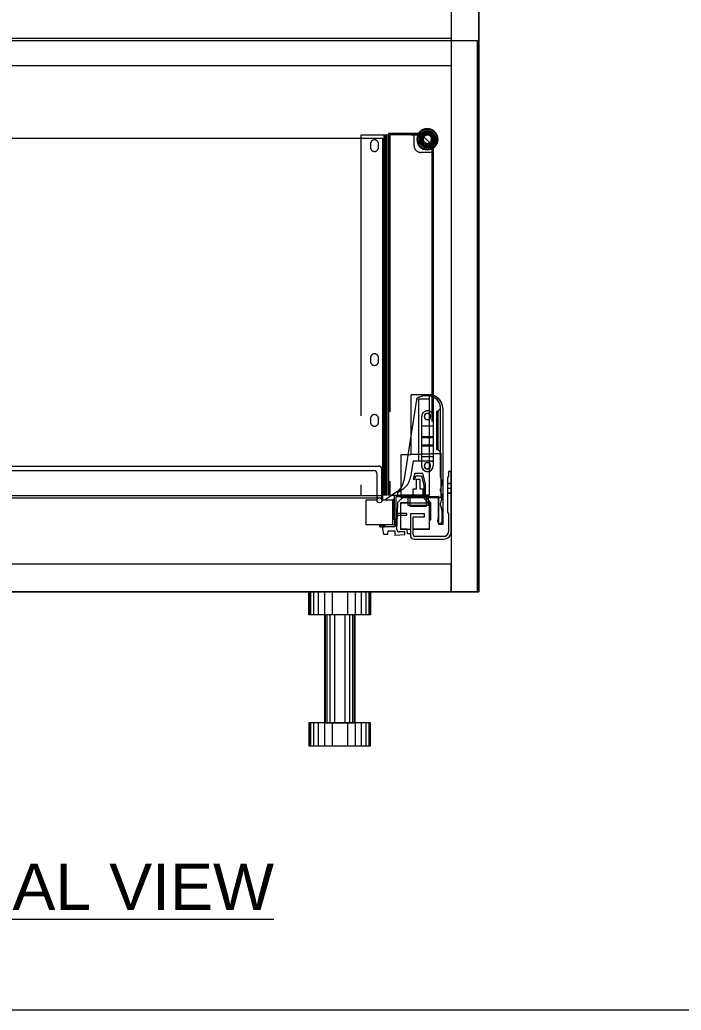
# Model space of a CAD drawing. Header units: millimetres. Extents: x 4065046 to 4134868, y -1476535 to -1460275.
# Drawn here: x 4076193 to 4076623, y -1463228 to -1462585 of the extents above; entities that cross this region are included whole.
import ezdxf

# ---------------------------------------------------------------- set-up
doc = ezdxf.new("R2010")
doc.units = ezdxf.units.MM
doc.header["$LTSCALE"] = 15
doc.linetypes.add('ACAD_ISO02W100', pattern=[15, 12, -3])
doc.linetypes.add('HIDDEN', pattern=[9.525, 6.35, -3.175])
for name, color, linetype in [('02___PRT_ALL_AXES', 7, 'Continuous'), ('BACK', 251, 'Continuous'), ('DEFAULT_2', 8, 'HIDDEN')]:
    doc.layers.add(name, color=color, linetype=linetype)
doc.styles.get("Standard").update_dxf_attribs({"font": 'arial.ttf'})

msp = doc.modelspace()

# ---------------------------------------------------------------- linework, layer by layer
at = {"linetype": 'Continuous', "lineweight": 20, "extrusion": (0, 1, 0)}
for p, q in [((4076429.71, -1462659.65), (4076414.71, -1462659.65)), ((4076414.71, -1462659.65), (4076414.71, -1462661.85)), ((4076429.71, -1462659.65), (4076429.71, -1462893.63)), ((4076430.31, -1462659.65), (4076429.71, -1462659.65)), ((4076430.31, -1462659.65), (4076430.31, -1462893.63)), ((4076431.11, -1462659.65), (4076430.31, -1462659.65)), ((4076431.71, -1462659.65), (4076431.11, -1462659.65)), ((4076431.11, -1462659.65), (4076431.11, -1462893.63)), ((4076431.71, -1462659.65), (4076431.71, -1462893.63)), ((4076432.71, -1462659.65), (4076431.71, -1462659.65)), ((4076432.71, -1462658.45), (4076432.71, -1462893.63)), ((4076452.34, -1462658.45), (4076432.71, -1462658.45)), ((4076429.07, -1462661.85), (4075953.16, -1462661.85)), ((4076429.07, -1462896.85), (4076429.07, -1462661.85)), ((4076453.11, -1462662.25), (4076453.11, -1462662.25)), ((4076454.11, -1462662.25), (4076453.11, -1462662.25)), ((4076462.11, -1462662.25), (4076463.11, -1462662.25)), ((4076463.11, -1462662.25), (4076463.11, -1462662.25)), ((4076461.91, -1462668.02), (4076461.91, -1462829.74)), ((4076450.9, -1462831.5), (4076442.74, -1462884.27)), ((4076465.11, -1462863.86), (4076465.11, -1462838.86)), ((4076465.26, -1462838.51), (4076466.32, -1462837.45)), ((4076466.31, -1462837.46), (4076466.32, -1462837.45)), ((4076466.31, -1462837.46), (4076466.31, -1462865.27)), ((4076466.32, -1462837.45), (4076466.32, -1462837.45)), ((4076466.61, -1462836.74), (4076466.61, -1462836.74)), ((4076468.11, -1462837.27), (4076468.11, -1462912.47)), ((4076454.36, -1462842.43), (4076454.36, -1462874.43)), ((4076461.86, -1462842.43), (4076461.86, -1462874.43)), ((4076466.32, -1462865.28), (4076465.26, -1462864.22)), ((4076466.61, -1462881.53), (4076466.61, -1462865.99)), ((4076471.81, -1462878.17), (4076471.81, -1462881.14)), ((4076473.61, -1462878.17), (4076471.81, -1462878.17)), ((4076473.61, -1462917.07), (4076473.61, -1462878.17)), ((4076467.61, -1462885.66), (4076467.61, -1462885.66)), ((4076471.81, -1462881.14), (4076471.11, -1462882.14)), ((4076471.11, -1462882.14), (4076471.11, -1462904.6)), ((4076438.26, -1462891.34), (4076431.24, -1462896.12)), ((4076466.61, -1462890.73), (4076466.61, -1462889.8)), ((4076466.64, -1462889.68), (4076466.64, -1462889.68)), ((4076431.11, -1462896.36), (4076431.11, -1462896.36)), ((4076431.44, -1462896.66), (4076435.57, -1462896.28)), ((4076431.44, -1462896.66), (4076435.57, -1462896.28)), ((4076431.44, -1462896.66), (4076431.44, -1462896.66)), ((4076435.57, -1462896.28), (4076435.57, -1462896.28)), ((4076435.57, -1462913.03), (4076435.57, -1462897.03)), ((4076436.11, -1462896.78), (4076436.11, -1462909.18)), ((4076437.81, -1462912.23), (4076437.81, -1462894.43)), ((4076437.81, -1462894.43), (4076465.01, -1462894.43)), ((4076442.72, -1462894.43), (4076437.81, -1462894.43)), ((4076438.66, -1462905.43), (4076438.92, -1462898.05)), ((4076438.92, -1462898.05), (4076442.72, -1462894.43)), ((4076438.92, -1462898.05), (4076442.72, -1462894.43)), ((4076440.71, -1462898.42), (4076440.71, -1462915.52)), ((4076445.43, -1462898.42), (4076440.71, -1462898.42)), ((4076446.1, -1462894.97), (4076442.15, -1462894.97)), ((4076442.15, -1462894.97), (4076446.1, -1462894.97)), ((4076442.72, -1462894.43), (4076446.61, -1462894.43)), ((4076442.72, -1462894.43), (4076442.72, -1462894.43)), ((4076446.61, -1462894.81), (4076445.43, -1462895.18)), ((4076445.43, -1462895.18), (4076445.43, -1462899.92)), ((4076446.61, -1462894.43), (4076446.61, -1462900.72)), ((4076457.61, -1462894.43), (4076446.61, -1462894.43)), ((4076457.61, -1462900.72), (4076457.61, -1462894.43)), ((4076457.61, -1462894.43), (4076465.01, -1462894.43)), ((4076458.73, -1462895.18), (4076457.61, -1462894.83)), ((4076465.01, -1462894.97), (4076458.07, -1462894.97)), ((4076458.07, -1462894.97), (4076465.01, -1462894.97)), ((4076458.73, -1462899.92), (4076458.73, -1462895.18)), ((4076460.26, -1462898.37), (4076458.73, -1462896.66)), ((4076459.41, -1462898.42), (4076458.73, -1462898.42)), ((4076459.41, -1462915.52), (4076459.41, -1462898.42)), ((4076460.26, -1462909.42), (4076460.26, -1462898.37)), ((4076465.01, -1462894.43), (4076465.01, -1462907.57)), ((4076466.64, -1462898.88), (4076466.64, -1462898.88)), ((4076467.61, -1462894.86), (4076467.61, -1462894.86)), ((4076445.43, -1462899.92), (4076446.61, -1462899.92)), ((4076446.61, -1462900.72), (4076457.61, -1462900.72)), ((4076446.61, -1462900.72), (4076457.61, -1462900.72)), ((4076457.61, -1462899.92), (4076458.73, -1462899.92)), ((4076466.61, -1462899.93), (4076466.61, -1462899)), ((4076467.61, -1462910.41), (4076467.61, -1462904.06)), ((4076471.11, -1462904.6), (4076471.81, -1462905.6)), ((4076471.11, -1462904.6), (4076471.11, -1462904.6)), ((4076471.11, -1462904.6), (4076471.81, -1462905.6)), ((4076436.11, -1462909.18), (4076436.11, -1462909.18)), ((4076436.11, -1462909.18), (4076436.81, -1462909.18)), ((4076436.11, -1462909.18), (4076436.81, -1462909.18)), ((4076436.81, -1462909.18), (4076436.81, -1462912.23)), ((4076440.71, -1462905.43), (4076437.81, -1462905.43)), ((4076437.81, -1462906.43), (4076440.71, -1462906.43)), ((4076437.81, -1462906.43), (4076440.71, -1462906.43)), ((4076438.3, -1462915.78), (4076438.63, -1462906.43)), ((4076447.01, -1462905.67), (4076447.01, -1462919.57)), ((4076456.11, -1462905.67), (4076447.01, -1462905.67)), ((4076448.81, -1462907.47), (4076456.11, -1462907.47)), ((4076448.81, -1462919.07), (4076448.81, -1462907.47)), ((4076448.81, -1462907.47), (4076456.11, -1462907.47)), ((4076456.11, -1462907.47), (4076456.11, -1462905.67)), ((4076456.11, -1462907.47), (4076456.11, -1462907.47)), ((4076459.41, -1462909.42), (4076460.26, -1462909.42)), ((4076459.41, -1462909.42), (4076460.26, -1462909.42)), ((4076460.26, -1462909.42), (4076460.26, -1462909.42)), ((4076464.71, -1462910.41), (4076464.71, -1462910.41)), ((4076465.01, -1462907.57), (4076464.72, -1462910.26)), ((4076465.51, -1462912.47), (4076465.51, -1462911.71)), ((4076467.61, -1462910.41), (4076467.61, -1462910.41)), ((4076471.81, -1462905.6), (4076471.81, -1462917.27)), ((4076427.11, -1462914.03), (4076428.63, -1462914.03)), ((4076427.11, -1462914.03), (4076428.63, -1462914.03)), ((4076427.11, -1462914.03), (4076430.11, -1462914.03)), ((4076427.11, -1462914.03), (4076430.11, -1462914.03)), ((4076428.63, -1462914.03), (4076429.65, -1462918.73)), ((4076428.63, -1462914.03), (4076429.65, -1462918.73)), ((4076428.63, -1462914.03), (4076428.63, -1462914.03)), ((4076436.01, -1462914.03), (4076428.63, -1462914.03)), ((4076432.38, -1462918.73), (4076432.61, -1462916.73)), ((4076432.61, -1462916.73), (4076436.91, -1462916.73)), ((4076432.61, -1462916.73), (4076436.91, -1462916.73)), ((4076436.01, -1462914.03), (4076436.01, -1462914.03)), ((4076436.91, -1462916.73), (4076436.91, -1462919.53)), ((4076437.81, -1462912.23), (4076437.81, -1462912.23)), ((4076443.51, -1462917.33), (4076439.8, -1462917.33)), ((4076440.71, -1462915.52), (4076440.71, -1462915.52)), ((4076445.01, -1462915.52), (4076440.71, -1462915.52)), ((4076440.71, -1462915.52), (4076447.01, -1462915.52)), ((4076443.51, -1462919.07), (4076443.51, -1462917.33)), ((4076445.18, -1462918.67), (4076445.01, -1462915.52)), ((4076445.01, -1462915.52), (4076447.01, -1462915.52)), ((4076445.01, -1462915.52), (4076445.01, -1462915.52)), ((4076445.18, -1462918.67), (4076445.01, -1462915.52)), ((4076459.41, -1462915.52), (4076448.81, -1462915.52)), ((4076448.81, -1462915.52), (4076459.41, -1462915.52)), ((4076459.41, -1462915.52), (4076459.41, -1462915.52)), ((4076468.11, -1462912.47), (4076465.51, -1462912.47)), ((4076468.11, -1462912.47), (4076465.51, -1462912.47)), ((4076465.51, -1462912.47), (4076465.51, -1462912.47)), ((4076468.11, -1462912.47), (4076468.11, -1462912.47)), ((4076473.61, -1462917.07), (4076473.61, -1462917.07)), ((4076429.65, -1462918.73), (4076432.38, -1462918.73)), ((4076429.65, -1462918.73), (4076429.65, -1462918.73)), ((4076429.65, -1462918.73), (4076432.38, -1462918.73)), ((4076432.38, -1462918.73), (4076432.38, -1462918.73)), ((4076436.91, -1462919.53), (4076443.51, -1462919.07)), ((4076436.91, -1462919.53), (4076443.51, -1462919.07)), ((4076436.91, -1462919.53), (4076436.91, -1462919.53)), ((4076443.51, -1462919.07), (4076443.51, -1462919.07)), ((4076447.01, -1462918.67), (4076445.18, -1462918.67)), ((4076445.18, -1462918.67), (4076445.18, -1462918.67)), ((4076447.01, -1462918.67), (4076445.18, -1462918.67)), ((4076447.01, -1462919.57), (4076447.01, -1462919.57)), ((4076449.51, -1462922.07), (4076468.61, -1462922.07)), ((4076449.51, -1462922.07), (4076449.51, -1462922.07)), ((4076449.51, -1462922.07), (4076468.61, -1462922.07)), ((4076468.95, -1462920.27), (4076450.01, -1462920.27)), ((4076468.61, -1462922.07), (4076468.61, -1462922.07))]:
    msp.add_line(p, q, dxfattribs=at)
at = {"color": 251, "linetype": 'ACAD_ISO02W100', "lineweight": 20, "extrusion": (0, 1, 0)}
for p, q in [((4076429.71, -1462659.65), (4076429.71, -1462893.63)), ((4076430.51, -1462659.65), (4076430.51, -1462893.63)), ((4076447.32, -1462658.45), (4076432.71, -1462658.45)), ((4076433.71, -1462659.65), (4076432.71, -1462659.65)), ((4076447.32, -1462659.45), (4076433.71, -1462659.45)), ((4076454.69, -1462659.45), (4076433.71, -1462659.45)), ((4076433.71, -1462659.45), (4076433.71, -1462893.63)), ((4076447.32, -1462659.45), (4076447.32, -1462658.45)), ((4076447.32, -1462658.45), (4076452.31, -1462658.45)), ((4076447.32, -1462659.45), (4076452.31, -1462659.45)), ((4076449.51, -1462666.6), (4076449.51, -1462659.45)), ((4076449.51, -1462659.45), (4076453.38, -1462659.45)), ((4076452.31, -1462659.45), (4076452.31, -1462658.45)), ((4076452.31, -1462658.45), (4076453.69, -1462658.45)), ((4076452.31, -1462659.45), (4076454.69, -1462659.45)), ((4076453.69, -1462658.45), (4076452.34, -1462658.45)), ((4076453.38, -1462659.45), (4076453.38, -1462659.45)), ((4076453.69, -1462658.45), (4076453.69, -1462658.45)), ((4076454.69, -1462659.45), (4076453.69, -1462658.45)), ((4076453.69, -1462658.45), (4076461.91, -1462666.67)), ((4076454.69, -1462659.45), (4076454.69, -1462659.45)), ((4076414.71, -1462661.85), (4076414.71, -1462893.63)), ((4076421.06, -1462665.35), (4076421.06, -1462667.55)), ((4076426.36, -1462667.55), (4076426.36, -1462665.35)), ((4076433.71, -1462662.35), (4076432.71, -1462662.35)), ((4076433.71, -1462664.35), (4076432.71, -1462664.35)), ((4076433.71, -1462664.35), (4076432.71, -1462664.35)), ((4076433.71, -1462666.35), (4076432.71, -1462666.35)), ((4076449.51, -1462666.6), (4076449.51, -1462666.6)), ((4076451.73, -1462662.25), (4076451.2, -1462662.25)), ((4076452.61, -1462662.25), (4076452.61, -1462662.25)), ((4076453.61, -1462662.25), (4076453.61, -1462662.25)), ((4076453.61, -1462662.25), (4076453.61, -1462662.25)), ((4076454.41, -1462662.25), (4076454.41, -1462662.25)), ((4076454.61, -1462662.25), (4076454.61, -1462662.25)), ((4076455.41, -1462662.25), (4076455.41, -1462662.25)), ((4076460.81, -1462662.25), (4076460.81, -1462662.25)), ((4076461.91, -1462663.53), (4076460.91, -1462663.53)), ((4076461.91, -1462663.53), (4076460.91, -1462663.53)), ((4076461.91, -1462666.67), (4076460.91, -1462665.67)), ((4076460.91, -1462665.67), (4076460.91, -1462871.43)), ((4076461.61, -1462662.25), (4076461.61, -1462662.25)), ((4076461.81, -1462662.25), (4076461.81, -1462662.25)), ((4076461.91, -1462666.67), (4076461.91, -1462668.02)), ((4076462.61, -1462662.25), (4076462.61, -1462662.25)), ((4076462.61, -1462662.25), (4076462.61, -1462662.25)), ((4076463.61, -1462662.25), (4076463.61, -1462662.25)), ((4076463.61, -1462662.25), (4076463.61, -1462662.25)), ((4076464.49, -1462662.25), (4076465.02, -1462662.25)), ((4076453.76, -1462670.85), (4076453.76, -1462670.85)), ((4076460.91, -1462670.85), (4076453.76, -1462670.85)), ((4076460.91, -1462670.85), (4076453.76, -1462670.85)), ((4076461.91, -1462673.73), (4076460.91, -1462673.73)), ((4076461.91, -1462673.73), (4076460.91, -1462673.73)), ((4076421.06, -1462804.35), (4076421.06, -1462806.55)), ((4076426.36, -1462806.55), (4076426.36, -1462804.35)), ((4076450.9, -1462831.5), (4076442.74, -1462884.27)), ((4076459.09, -1462828.25), (4076447.51, -1462828.25)), ((4076447.51, -1462867.07), (4076447.51, -1462828.25)), ((4076450.9, -1462831.5), (4076450.9, -1462831.5)), ((4076451.64, -1462830.43), (4076451.64, -1462830.43)), ((4076452.51, -1462830.86), (4076459.51, -1462830.86)), ((4076452.51, -1462871.15), (4076452.51, -1462830.86)), ((4076452.51, -1462830.86), (4076459.51, -1462830.86)), ((4076459.51, -1462828.26), (4076459.51, -1462829.03)), ((4076459.51, -1462893.43), (4076459.51, -1462829.03)), ((4076460.94, -1462829.37), (4076460.94, -1462829.37)), ((4076461.91, -1462829.74), (4076461.91, -1462871.43)), ((4076464.11, -1462838.86), (4076465.11, -1462838.86)), ((4076464.11, -1462838.86), (4076465.11, -1462838.86)), ((4076464.11, -1462838.86), (4076464.11, -1462844.36)), ((4076466.31, -1462837.46), (4076465.26, -1462838.51)), ((4076465.26, -1462838.51), (4076466.31, -1462837.46)), ((4076465.26, -1462838.51), (4076465.26, -1462838.51)), ((4076466.61, -1462836.7), (4076466.61, -1462836.7)), ((4076421.06, -1462843.81), (4076421.06, -1462846.01)), ((4076426.36, -1462846.01), (4076426.36, -1462843.81)), ((4076456.11, -1462842.43), (4076456.01, -1462842.43)), ((4076456.11, -1462842.43), (4076456.11, -1462842.43)), ((4076460.11, -1462842.43), (4076460.11, -1462842.43)), ((4076460.11, -1462842.43), (4076460.21, -1462842.43)), ((4076464.11, -1462843.36), (4076465.11, -1462843.36)), ((4076464.11, -1462843.36), (4076465.11, -1462843.36)), ((4076464.11, -1462844.36), (4076465.11, -1462844.36)), ((4076464.11, -1462844.36), (4076464.11, -1462849.36)), ((4076464.11, -1462844.36), (4076465.11, -1462844.36)), ((4076465.11, -1462844.36), (4076464.11, -1462844.36)), ((4076454.36, -1462848.53), (4076461.86, -1462848.53)), ((4076454.36, -1462848.53), (4076461.86, -1462848.53)), ((4076464.11, -1462849.36), (4076464.11, -1462859.03)), ((4076464.11, -1462849.36), (4076465.11, -1462849.36)), ((4076464.11, -1462850.86), (4076465.11, -1462850.86)), ((4076464.11, -1462850.86), (4076465.11, -1462850.86)), ((4076464.11, -1462850.86), (4076465.11, -1462850.86)), ((4076464.11, -1462850.86), (4076465.11, -1462850.86)), ((4076454.36, -1462855.49), (4076461.86, -1462855.49)), ((4076454.36, -1462856), (4076461.86, -1462856)), ((4076464.11, -1462857.88), (4076465.11, -1462857.88)), ((4076464.11, -1462859.03), (4076465.11, -1462859.03)), ((4076464.11, -1462859.03), (4076464.11, -1462860.86)), ((4076440.81, -1462867.3), (4076467.11, -1462866.38)), ((4076467.11, -1462866.38), (4076447.51, -1462867.07)), ((4076454.36, -1462860.87), (4076461.86, -1462860.87)), ((4076454.36, -1462861.38), (4076461.86, -1462861.38)), ((4076464.11, -1462860.86), (4076465.11, -1462860.86)), ((4076464.11, -1462860.86), (4076465.11, -1462860.86)), ((4076464.11, -1462860.86), (4076464.11, -1462863.86)), ((4076464.11, -1462863.86), (4076465.11, -1462863.86)), ((4076464.11, -1462863.86), (4076465.11, -1462863.86)), ((4076464.11, -1462863.86), (4076464.11, -1462863.86)), ((4076465.11, -1462863.86), (4076465.11, -1462863.86)), ((4076466.32, -1462865.28), (4076465.26, -1462864.22)), ((4076465.26, -1462864.22), (4076465.26, -1462864.22)), ((4076465.26, -1462864.22), (4076466.31, -1462865.27)), ((4076466.31, -1462865.27), (4076466.31, -1462865.27)), ((4076466.32, -1462865.28), (4076466.32, -1462865.28)), ((4076467.11, -1462894.97), (4076467.11, -1462866.38)), ((4076447.51, -1462867.07), (4076440.81, -1462867.3)), ((4076440.81, -1462867.3), (4076440.81, -1462893.43)), ((4076448.74, -1462871.43), (4076447.16, -1462881.61)), ((4076461.91, -1462871.43), (4076448.74, -1462871.43)), ((4076452.51, -1462871.15), (4076452.51, -1462871.15)), ((4076452.51, -1462871.15), (4076459.51, -1462871.15)), ((4076452.51, -1462871.15), (4076459.51, -1462871.15)), ((4076454.36, -1462868.33), (4076461.86, -1462868.33)), ((4076454.36, -1462868.33), (4076461.86, -1462868.33)), ((4076460.91, -1462871.43), (4076460.91, -1462871.43)), ((4076460.91, -1462871.43), (4076461.91, -1462871.43)), ((4076461.91, -1462871.43), (4076461.91, -1462871.43)), ((4076449.88, -1462879.42), (4076448.89, -1462883.12)), ((4076449.88, -1462879.42), (4076448.89, -1462883.12)), ((4076449.88, -1462879.42), (4076449.88, -1462879.42)), ((4076455.04, -1462879.42), (4076449.88, -1462879.42)), ((4076455.04, -1462879.42), (4076449.88, -1462879.42)), ((4076454.36, -1462874.43), (4076454.36, -1462874.43)), ((4076455.04, -1462879.42), (4076455.04, -1462879.42)), ((4076456.86, -1462886.21), (4076455.04, -1462879.42)), ((4076456.86, -1462886.21), (4076455.04, -1462879.42)), ((4076456.11, -1462874.43), (4076456.01, -1462874.43)), ((4076456.11, -1462874.43), (4076456.11, -1462874.43)), ((4076460.11, -1462874.43), (4076460.11, -1462874.43)), ((4076460.11, -1462874.43), (4076460.21, -1462874.43)), ((4076461.86, -1462874.43), (4076461.86, -1462874.43)), ((4076473.61, -1462878.17), (4076471.81, -1462878.17)), ((4076442.74, -1462884.27), (4076442.74, -1462884.27)), ((4076448.89, -1462883.12), (4076448.89, -1462883.12)), ((4076448.89, -1462883.12), (4076449.98, -1462883.42)), ((4076448.89, -1462883.12), (4076449.98, -1462883.42)), ((4076449.98, -1462883.42), (4076450.65, -1462880.92)), ((4076449.98, -1462883.42), (4076450.65, -1462880.92)), ((4076449.98, -1462883.42), (4076449.98, -1462883.42)), ((4076450.65, -1462880.92), (4076450.65, -1462880.92)), ((4076450.65, -1462880.92), (4076454.28, -1462880.92)), ((4076450.65, -1462880.92), (4076454.28, -1462880.92)), ((4076453.31, -1462883.32), (4076450.81, -1462883.32)), ((4076453.31, -1462883.32), (4076450.81, -1462883.32)), ((4076450.81, -1462883.32), (4076450.81, -1462889.64)), ((4076453.31, -1462889.64), (4076453.31, -1462883.32)), ((4076454.28, -1462880.92), (4076454.28, -1462880.92)), ((4076454.28, -1462880.92), (4076455.86, -1462886.84)), ((4076454.28, -1462880.92), (4076455.86, -1462886.84)), ((4076466.61, -1462881.53), (4076466.61, -1462881.53)), ((4076466.64, -1462881.64), (4076466.64, -1462881.64)), ((4076471.81, -1462881.14), (4076471.11, -1462882.14)), ((4076471.11, -1462885.82), (4076473.61, -1462885.82)), ((4076471.11, -1462885.82), (4076473.61, -1462885.82)), ((4076471.11, -1462885.82), (4076473.61, -1462885.82)), ((4076471.11, -1462885.82), (4076473.61, -1462885.82)), ((4076471.11, -1462885.82), (4076473.61, -1462885.82)), ((4076471.11, -1462885.82), (4076473.61, -1462885.82)), ((4076471.11, -1462885.82), (4076473.61, -1462885.82)), ((4076471.11, -1462885.82), (4076473.61, -1462885.82)), ((4076471.11, -1462885.82), (4076473.61, -1462885.82)), ((4076471.11, -1462885.82), (4076473.61, -1462885.82)), ((4076471.11, -1462885.82), (4076473.61, -1462885.82)), ((4076471.11, -1462885.82), (4076473.61, -1462885.82)), ((4076473.61, -1462885.82), (4076471.11, -1462885.82)), ((4076473.61, -1462885.82), (4076471.11, -1462885.82)), ((4076473.61, -1462885.82), (4076471.11, -1462885.82)), ((4076473.61, -1462885.82), (4076471.11, -1462885.82)), ((4076473.61, -1462885.82), (4076471.11, -1462885.82)), ((4076473.61, -1462885.82), (4076471.11, -1462885.82)), ((4076473.61, -1462885.82), (4076471.11, -1462885.82)), ((4076473.61, -1462885.82), (4076471.11, -1462885.82)), ((4076473.61, -1462885.82), (4076471.11, -1462885.82)), ((4076473.61, -1462885.82), (4076471.11, -1462885.82)), ((4076473.61, -1462885.82), (4076471.11, -1462885.82)), ((4076473.61, -1462885.82), (4076471.11, -1462885.82)), ((4076473.61, -1462885.82), (4076471.11, -1462885.82)), ((4076473.61, -1462885.82), (4076471.11, -1462885.82)), ((4076473.61, -1462885.82), (4076471.11, -1462885.82)), ((4076471.81, -1462881.14), (4076471.81, -1462881.14)), ((4076438.26, -1462891.34), (4076431.24, -1462896.12)), ((4076438.26, -1462891.34), (4076438.26, -1462891.34)), ((4076442.05, -1462889.69), (4076438.56, -1462892.06)), ((4076438.56, -1462892.06), (4076438.56, -1462893.63)), ((4076450.81, -1462889.64), (4076448.69, -1462889.64)), ((4076450.81, -1462889.64), (4076448.69, -1462889.64)), ((4076448.69, -1462889.64), (4076448.69, -1462894.15)), ((4076450.81, -1462889.64), (4076450.81, -1462889.64)), ((4076453.31, -1462889.64), (4076453.31, -1462889.64)), ((4076455.37, -1462889.64), (4076453.31, -1462889.64)), ((4076455.37, -1462889.64), (4076453.31, -1462889.64)), ((4076455.37, -1462894.12), (4076455.37, -1462889.64)), ((4076455.86, -1462886.84), (4076455.86, -1462895.45)), ((4076456.86, -1462892.99), (4076456.86, -1462886.21)), ((4076466.61, -1462890.73), (4076466.61, -1462890.73)), ((4076466.64, -1462890.84), (4076466.64, -1462890.84)), ((4076471.11, -1462888.97), (4076473.61, -1462888.97)), ((4076471.11, -1462888.97), (4076473.61, -1462888.97)), ((4076471.11, -1462888.97), (4076473.61, -1462888.97)), ((4076471.11, -1462888.97), (4076473.61, -1462888.97)), ((4076471.11, -1462892.12), (4076473.61, -1462892.12)), ((4076471.11, -1462892.12), (4076473.61, -1462892.12)), ((4076471.11, -1462892.12), (4076473.61, -1462892.12)), ((4076471.11, -1462892.12), (4076473.61, -1462892.12)), ((4076471.11, -1462892.12), (4076473.61, -1462892.12)), ((4076471.11, -1462892.12), (4076473.61, -1462892.12)), ((4076471.11, -1462892.12), (4076473.61, -1462892.12)), ((4076471.11, -1462892.12), (4076473.61, -1462892.12)), ((4076471.11, -1462892.12), (4076473.61, -1462892.12)), ((4076471.11, -1462892.12), (4076473.61, -1462892.12)), ((4076471.11, -1462892.12), (4076473.61, -1462892.12)), ((4076471.11, -1462892.12), (4076473.61, -1462892.12)), ((4076473.61, -1462892.12), (4076471.11, -1462892.12)), ((4076473.61, -1462892.12), (4076471.11, -1462892.12)), ((4076473.61, -1462892.12), (4076471.11, -1462892.12)), ((4076473.61, -1462892.12), (4076471.11, -1462892.12)), ((4076473.61, -1462892.12), (4076471.11, -1462892.12)), ((4076473.61, -1462892.12), (4076471.11, -1462892.12)), ((4076473.61, -1462892.12), (4076471.11, -1462892.12)), ((4076473.61, -1462892.12), (4076471.11, -1462892.12)), ((4076473.61, -1462892.12), (4076471.11, -1462892.12)), ((4076473.61, -1462892.12), (4076471.11, -1462892.12)), ((4076473.61, -1462892.12), (4076471.11, -1462892.12)), ((4076473.61, -1462892.12), (4076471.11, -1462892.12)), ((4076473.61, -1462892.12), (4076471.11, -1462892.12)), ((4076473.61, -1462892.12), (4076471.11, -1462892.12)), ((4076473.61, -1462892.12), (4076471.11, -1462892.12)), ((4076431.24, -1462896.12), (4076431.24, -1462896.12)), ((4076438.56, -1462893.63), (4076434.9, -1462893.63)), ((4076436.81, -1462909.18), (4076436.81, -1462893.43)), ((4076436.81, -1462893.43), (4076459.51, -1462893.43)), ((4076436.81, -1462893.43), (4076440.81, -1462893.43)), ((4076440.81, -1462894.43), (4076437.81, -1462894.43)), ((4076442.72, -1462894.43), (4076437.81, -1462894.43)), ((4076440.71, -1462898.42), (4076459.41, -1462898.42)), ((4076459.51, -1462893.43), (4076440.81, -1462893.43)), ((4076440.81, -1462893.43), (4076440.81, -1462894.43)), ((4076440.81, -1462894.43), (4076440.81, -1462894.97)), ((4076440.81, -1462894.43), (4076442.72, -1462894.43)), ((4076442.15, -1462894.97), (4076440.81, -1462894.97)), ((4076440.81, -1462894.97), (4076442.15, -1462894.97)), ((4076440.81, -1462894.97), (4076440.81, -1462894.97)), ((4076448.69, -1462894.15), (4076445.43, -1462895.18)), ((4076445.43, -1462898.42), (4076458.73, -1462898.42)), ((4076458.07, -1462894.97), (4076446.1, -1462894.97)), ((4076446.1, -1462894.97), (4076458.07, -1462894.97)), ((4076448.69, -1462894.15), (4076446.61, -1462894.81)), ((4076446.61, -1462894.43), (4076457.61, -1462894.43)), ((4076457.61, -1462894.43), (4076446.61, -1462894.43)), ((4076448.69, -1462894.15), (4076448.69, -1462894.15)), ((4076457.61, -1462894.83), (4076455.37, -1462894.12)), ((4076458.73, -1462895.18), (4076455.37, -1462894.12)), ((4076455.37, -1462894.12), (4076455.37, -1462894.12)), ((4076455.86, -1462895.45), (4076458.55, -1462898.42)), ((4076455.86, -1462895.45), (4076455.86, -1462895.45)), ((4076455.86, -1462895.45), (4076458.55, -1462898.42)), ((4076456.86, -1462892.99), (4076456.86, -1462892.99)), ((4076457.14, -1462894.89), (4076456.86, -1462892.99)), ((4076457.14, -1462894.89), (4076456.86, -1462892.99)), ((4076457.14, -1462894.89), (4076457.14, -1462894.89)), ((4076458.73, -1462896.66), (4076457.14, -1462894.89)), ((4076460.26, -1462898.37), (4076457.14, -1462894.89)), ((4076458.55, -1462898.42), (4076459.41, -1462898.42)), ((4076458.55, -1462898.42), (4076459.41, -1462898.42)), ((4076458.55, -1462898.42), (4076458.55, -1462898.42)), ((4076459.51, -1462893.43), (4076459.51, -1462893.43)), ((4076465.01, -1462894.43), (4076465.51, -1462894.43)), ((4076465.51, -1462894.43), (4076465.01, -1462894.43)), ((4076467.11, -1462894.97), (4076465.01, -1462894.97)), ((4076465.01, -1462894.97), (4076465.51, -1462894.97)), ((4076465.51, -1462911.71), (4076465.51, -1462894.43)), ((4076465.51, -1462894.97), (4076467.11, -1462894.97)), ((4076467.11, -1462894.97), (4076467.11, -1462894.97)), ((4076446.61, -1462899.92), (4076457.61, -1462899.92)), ((4076466.61, -1462899.93), (4076466.61, -1462899.93)), ((4076466.64, -1462900.04), (4076466.64, -1462900.04)), ((4076444.81, -1462905.43), (4076437.81, -1462905.43)), ((4076438.63, -1462906.43), (4076438.66, -1462905.43)), ((4076444.81, -1462905.43), (4076440.71, -1462905.43)), ((4076440.71, -1462906.43), (4076444.81, -1462906.43)), ((4076440.71, -1462906.43), (4076444.81, -1462906.43)), ((4076444.81, -1462906.43), (4076444.81, -1462905.43)), ((4076444.81, -1462906.43), (4076444.81, -1462906.43)), ((4076456.11, -1462905.67), (4076447.01, -1462905.67)), ((4076465.01, -1462907.57), (4076464.72, -1462910.26)), ((4076464.72, -1462910.26), (4076464.72, -1462910.26)), ((4076465.01, -1462907.57), (4076465.01, -1462907.57)), ((4076427.11, -1462914.03), (4076427.11, -1462913.03)), ((4076427.11, -1462913.03), (4076430.11, -1462913.03)), ((4076427.11, -1462913.03), (4076430.11, -1462913.03)), ((4076427.11, -1462913.03), (4076430.11, -1462913.03)), ((4076427.11, -1462913.03), (4076430.11, -1462913.03)), ((4076436.01, -1462914.03), (4076428.63, -1462914.03)), ((4076436.01, -1462914.03), (4076428.63, -1462914.03)), ((4076428.63, -1462914.03), (4076430.11, -1462914.03)), ((4076428.63, -1462914.03), (4076430.11, -1462914.03)), ((4076430.11, -1462913.03), (4076430.11, -1462914.03)), ((4076430.11, -1462914.03), (4076430.11, -1462914.03)), ((4076430.11, -1462914.03), (4076430.11, -1462914.03)), ((4076430.11, -1462914.03), (4076430.11, -1462914.03)), ((4076436.01, -1462913.03), (4076436.01, -1462913.03)), ((4076436.01, -1462914.03), (4076436.01, -1462914.03)), ((4076436.81, -1462912.23), (4076436.81, -1462912.23)), ((4076437.81, -1462912.23), (4076437.81, -1462912.23)), ((4076438.3, -1462915.83), (4076438.3, -1462915.83)), ((4076439.8, -1462917.33), (4076439.8, -1462917.33)), ((4076443.51, -1462917.33), (4076439.8, -1462917.33)), ((4076471.81, -1462917.27), (4076471.81, -1462917.27)), ((4076448.81, -1462919.07), (4076448.81, -1462919.07)), ((4076450.01, -1462920.27), (4076450.01, -1462920.27)), ((4076468.95, -1462920.27), (4076450.01, -1462920.27)), ((4076468.95, -1462920.27), (4076468.95, -1462920.27))]:
    msp.add_line(p, q, dxfattribs=at)
at = {"lineweight": 20}
for p, q in [((4075956.85, -1462874.55), (4076426.37, -1462874.55)), ((4075959.87, -1462877.55), (4076423.36, -1462877.55)), ((4076425.36, -1462896.85), (4076425.36, -1462879.55)), ((4076428.53, -1462896.85), (4076428.37, -1462876.54)), ((4075954.71, -1462895.27), (4076428.51, -1462895.27)), ((4075954.72, -1462893.77), (4076428.5, -1462893.77)), ((4076425.36, -1462896.85), (4076418.35, -1462896.85)), ((4076418.35, -1462912.85), (4076418.35, -1462896.85)), ((4076435.55, -1462896.85), (4076428.53, -1462896.85)), ((4076435.55, -1462912.85), (4076435.55, -1462896.85)), ((4076435.55, -1462912.85), (4076418.35, -1462912.85)), ((4076381.61, -1462956.32), (4076381.61, -1462971.32)), ((4076382.11, -1462956.32), (4076382.11, -1462971.32)), ((4076384.11, -1462956.32), (4076384.11, -1462971.32)), ((4076387.11, -1462956.32), (4076387.11, -1462971.32)), ((4076391.11, -1462956.32), (4076391.11, -1462971.32)), ((4076396.11, -1462956.32), (4076396.11, -1462971.32)), ((4076406.11, -1462956.32), (4076406.11, -1462971.32)), ((4076411.11, -1462956.32), (4076411.11, -1462971.32)), ((4076415.11, -1462956.32), (4076415.11, -1462971.32)), ((4076418.11, -1462956.32), (4076418.11, -1462971.32)), ((4076420.11, -1462956.32), (4076420.11, -1462971.32)), ((4076420.61, -1462971.32), (4076420.61, -1462956.32)), ((4076391.61, -1462971.32), (4076391.61, -1463041.32)), ((4076392.61, -1462971.32), (4076392.61, -1463041.32)), ((4076394.61, -1462971.32), (4076394.61, -1463041.32)), ((4076397.61, -1462971.32), (4076397.61, -1463041.32)), ((4076404.61, -1463041.32), (4076404.61, -1462971.32)), ((4076407.61, -1463041.32), (4076407.61, -1462971.32)), ((4076409.61, -1463041.32), (4076409.61, -1462971.32)), ((4076410.61, -1463041.32), (4076410.61, -1462971.32)), ((4076381.61, -1463041.32), (4076381.61, -1463056.32)), ((4076382.11, -1463041.32), (4076382.11, -1463056.32)), ((4076384.11, -1463041.32), (4076384.11, -1463056.32)), ((4076387.11, -1463041.32), (4076387.11, -1463056.32)), ((4076391.11, -1463041.32), (4076391.11, -1463056.32)), ((4076396.11, -1463041.32), (4076396.11, -1463056.32)), ((4076406.11, -1463041.32), (4076406.11, -1463056.32)), ((4076411.11, -1463041.32), (4076411.11, -1463056.32)), ((4076415.11, -1463041.32), (4076415.11, -1463056.32)), ((4076418.11, -1463041.32), (4076418.11, -1463056.32)), ((4076420.11, -1463041.32), (4076420.11, -1463056.32)), ((4076420.61, -1463056.32), (4076420.61, -1463041.32))]:
    msp.add_line(p, q, dxfattribs=at)
for points in [[(4074763.68, -1460794.11), (4078150.3, -1460794.11), (4078150.3, -1463228.07), (4074763.68, -1463228.07)], [(4075891.61, -1460996.32), (4076491.61, -1460996.32), (4076491.61, -1462956.32), (4075891.61, -1462956.32)], [(4076381.11, -1462956.32), (4076421.11, -1462956.32), (4076421.11, -1462971.32), (4076381.11, -1462971.32)], [(4076411.11, -1463041.32), (4076411.11, -1462971.32), (4076391.11, -1462971.32), (4076391.11, -1463041.32)], [(4076381.11, -1463056.32), (4076421.11, -1463056.32), (4076421.11, -1463041.32), (4076381.11, -1463041.32)]]:
    msp.add_lwpolyline(points, close=True, dxfattribs=at)
at = {"color": 6, "lineweight": 20}
msp.add_lwpolyline([(4075892.61, -1462956.32), (4076490.61, -1462956.32), (4076490.61, -1462598.32), (4075892.61, -1462598.32)], close=True, dxfattribs=at)
at = {"lineweight": 20}
msp.add_circle((4076426.94, -1462896.85), 1.58, dxfattribs=at)
at = {"linetype": 'Continuous', "lineweight": 20}
for centre, radius, start, end in [((4076458.11, -1462662.25), 6.91, 0, 180), ((4076458.11, -1462662.25), 5, 0, 180), ((4076458.11, -1462662.25), 4, 0, 180), ((4076458.11, -1462662.25), 6.91, 180, 0), ((4076458.11, -1462662.25), 5, 180, 0), ((4076458.11, -1462662.25), 5, 180, 0), ((4076458.11, -1462662.25), 4, 180, 0), ((4076452.39, -1462831.73), 1.5, 119.89267, 171.2), ((4076457.52, -1462840.66), 11.8, 73.17355, 119.89267), ((4076458.62, -1462837.03), 8, 2.35866, 73.17355), ((4076459.09, -1462837.27), 9.02, 0, 71.76976), ((4076458.11, -1462842.43), 2.1, 0, 180), ((4076458.11, -1462842.43), 2, 0.00009, 179.99991), ((4076458.11, -1462842.43), 2, 0, 180), ((4076465.61, -1462838.86), 0.5, 135, 180), ((4076465.61, -1462836.74), 1, 315, 0), ((4076465.61, -1462836.74), 1, 315, 0), ((4076465.61, -1462836.74), 1, 0, 2.35866), ((4076458.11, -1462842.43), 2.1, 180, 0), ((4076458.11, -1462842.43), 2, 180, 0), ((4076465.61, -1462863.86), 0.5, 180, 225), ((4076465.61, -1462865.99), 1, 0, 45), ((4076458.11, -1462874.43), 2.1, 0, 180), ((4076458.11, -1462874.43), 2, 0.00009, 179.99991), ((4076458.11, -1462874.43), 2, 0, 180), ((4076458.11, -1462874.43), 3.75, 180, 0), ((4076458.11, -1462874.43), 2.1, 180, 0), ((4076458.11, -1462874.43), 2, 180, 0), ((4076432.36, -1462882.66), 10.5, 304.2, 351.2), ((4076466.86, -1462881.53), 0.25, 180, 207.18917), ((4076458.81, -1462885.66), 8.8, 0, 27.18917), ((4076458.81, -1462885.66), 8.8, 332.81083, 0), ((4076458.81, -1462885.66), 8.8, 332.81083, 0), ((4076466.86, -1462889.8), 0.25, 152.81083, 180), ((4076466.86, -1462889.8), 0.25, 152.81083, 180), ((4076466.86, -1462890.73), 0.25, 180, 207.18917), ((4076458.81, -1462894.86), 8.8, 0, 27.18917), ((4076431.41, -1462896.36), 0.3, 124.2, 275.3), ((4076431.41, -1462896.36), 0.3, 180, 275.3), ((4076435.61, -1462896.78), 0.5, 0, 95.3), ((4076435.61, -1462896.78), 0.5, 0, 95.3), ((4076466.86, -1462899), 0.25, 152.81083, 180), ((4076466.86, -1462899), 0.25, 152.81083, 180), ((4076458.81, -1462894.86), 8.8, 332.81083, 0), ((4076458.81, -1462894.86), 8.8, 332.81083, 0), ((4076466.86, -1462899.93), 0.25, 180, 207.18917), ((4076458.81, -1462904.06), 8.8, 0, 27.18917), ((4076466.16, -1462910.41), 1.45, 173.81188, 0), ((4076466.16, -1462910.41), 1.45, 180, 243.44229), ((4076466.16, -1462910.41), 1.45, 243.44229, 0), ((4076436.01, -1462912.23), 0.8, 270, 0), ((4076436.01, -1462912.23), 1.8, 270, 0), ((4076436.01, -1462912.23), 1.8, 270, 0), ((4076439.8, -1462915.83), 1.5, 178, 270), ((4076439.8, -1462915.83), 1.5, 178, 179.99988), ((4076468.61, -1462917.07), 5, 270, 0), ((4076468.61, -1462917.07), 5, 270, 0), ((4076468.81, -1462917.27), 3, 272.60939, 0), ((4076449.51, -1462919.57), 2.5, 180, 270), ((4076449.51, -1462919.57), 2.5, 180, 270), ((4076450.01, -1462919.07), 1.2, 180, 270)]:
    msp.add_arc(centre, radius, start, end, dxfattribs=at)
at = {"color": 251, "linetype": 'ACAD_ISO02W100', "lineweight": 20}
for centre, radius, start, end in [((4076458.11, -1462662.25), 6.38, 0, 180), ((4076458.11, -1462662.25), 5.5, 0, 180), ((4076458.11, -1462662.25), 5.5, 0, 180), ((4076458.11, -1462662.25), 5, 0, 180), ((4076458.11, -1462662.25), 5.5, 300.60329, 149.39671), ((4076458.11, -1462662.25), 5.5, 300.60329, 149.39671), ((4076458.11, -1462662.25), 4.5, 0, 180), ((4076458.11, -1462662.25), 4.5, 0, 180), ((4076458.11, -1462662.25), 4.5, 0, 180), ((4076458.11, -1462662.25), 3.7, 0, 180), ((4076458.11, -1462662.25), 3.7, 0, 180), ((4076458.11, -1462662.25), 3.5, 0, 180), ((4076458.11, -1462662.25), 3.5, 0, 180), ((4076458.11, -1462662.25), 2.7, 0, 180), ((4076458.11, -1462662.25), 2.7, 0, 180), ((4076423.71, -1462665.35), 2.65, 0, 180), ((4076453.76, -1462666.6), 4.25, 180, 270), ((4076453.76, -1462666.6), 4.25, 180, 270), ((4076458.11, -1462662.25), 6.38, 180, 0), ((4076458.11, -1462662.25), 5.5, 180, 0), ((4076458.11, -1462662.25), 5.5, 180, 0), ((4076458.11, -1462662.25), 4.5, 180, 0), ((4076458.11, -1462662.25), 4.5, 180, 0), ((4076458.11, -1462662.25), 4.5, 180, 0), ((4076458.11, -1462662.25), 3.7, 180, 0), ((4076458.11, -1462662.25), 3.7, 180, 0), ((4076458.11, -1462662.25), 3.5, 180, 0), ((4076458.11, -1462662.25), 3.5, 180, 0), ((4076458.11, -1462662.25), 2.7, 180, 0), ((4076458.11, -1462662.25), 2.7, 180, 0), ((4076423.71, -1462667.55), 2.65, 180, 0), ((4076423.71, -1462804.35), 2.65, 0, 180), ((4076423.71, -1462806.55), 2.65, 180, 0), ((4076452.39, -1462831.73), 1.5, 119.89267, 171.2), ((4076457.52, -1462840.66), 11.8, 80.2826, 119.89267), ((4076459.09, -1462837.27), 9.02, 0, 90), ((4076459.09, -1462837.27), 9.02, 71.76976, 87.31544), ((4076457.52, -1462840.66), 11.8, 73.17355, 80.2826), ((4076458.62, -1462837.03), 8, 2.35866, 73.17355), ((4076458.11, -1462842.43), 3.75, 0, 180), ((4076458.11, -1462842.43), 3.75, 0, 180), ((4076465.61, -1462838.86), 0.5, 179.99725, 180), ((4076465.61, -1462838.86), 0.5, 179.98225, 180), ((4076465.61, -1462836.74), 1, 0, 2.35866), ((4076423.71, -1462843.81), 2.65, 0, 180), ((4076423.71, -1462846.01), 2.65, 180, 0), ((4076458.11, -1462842.43), 2, 180, 0), ((4076458.11, -1462842.43), 2, 179.99991, 180), ((4076458.11, -1462842.43), 2, 0, 0.00009), ((4076465.61, -1462863.86), 0.5, 180, 225), ((4076465.61, -1462863.86), 0.5, 180, 225), ((4076465.61, -1462865.99), 1, 0, 45), ((4076458.11, -1462874.43), 3.75, 180, 0), ((4076458.11, -1462874.43), 2, 179.99991, 180), ((4076458.11, -1462874.43), 2, 180, 0), ((4076458.11, -1462874.43), 2, 0, 0.00009), ((4076432.36, -1462882.66), 10.5, 304.2, 351.2), ((4076435.3, -1462879.76), 12, 304.2, 351.16), ((4076466.86, -1462881.53), 0.25, 180, 207.18917), ((4076458.81, -1462885.66), 8.8, 0, 27.18917), ((4076466.86, -1462890.73), 0.25, 180, 207.18917), ((4076458.81, -1462894.86), 8.8, 0, 27.18917), ((4076431.41, -1462896.36), 0.3, 124.2, 180), ((4076466.86, -1462899.93), 0.25, 180, 207.18917), ((4076458.81, -1462904.06), 8.8, 0, 27.18917), ((4076466.16, -1462910.41), 1.45, 173.81188, 180), ((4076436.01, -1462912.23), 1.8, 270, 0), ((4076436.01, -1462912.23), 0.8, 270, 0), ((4076436.01, -1462912.23), 1.8, 270, 0), ((4076439.8, -1462915.83), 1.5, 179.99988, 270), ((4076468.81, -1462917.27), 3, 272.60939, 0), ((4076450.01, -1462919.07), 1.2, 180, 270)]:
    msp.add_arc(centre, radius, start, end, dxfattribs=at)
at = {"lineweight": 20}
for centre, start in [((4076423.36, -1462879.55), 0), ((4076426.37, -1462876.55), 0.43057)]:
    msp.add_arc(centre, 2, start, 90, dxfattribs=at)
at = {"color": 251, "linetype": 'ACAD_ISO02W100', "lineweight": 20}
msp.add_rational_spline([(4076459.09, -1462828.25), (4076459.23, -1462828.25), (4076459.37, -1462828.25), (4076459.51, -1462828.26)], [1, 0.999817063602, 0.999817063602, 1], degree=3, dxfattribs=at)
at = {"layer": '02___PRT_ALL_AXES', "color": 8, "linetype": 'HIDDEN', "lineweight": 20}
msp.add_line((4076401.61, -1462956.32), (4076416.61, -1462956.32), dxfattribs=at)
at = {"layer": 'BACK', "color": 8, "linetype": 'HIDDEN', "lineweight": 20, "ltscale": 50}
msp.add_lwpolyline([(4075910.35, -1462596.66), (4076473.61, -1462596.66), (4076473.61, -1462614.66), (4075910.35, -1462614.66)], close=True, dxfattribs=at)
at = {"layer": 'DEFAULT_2', "color": 8, "linetype": 'HIDDEN', "lineweight": 20, "ltscale": 40}
for points in [[(4076491.61, -1460996.32), (4076473.61, -1460996.32), (4076473.61, -1462956.32), (4076491.61, -1462956.32)], [(4075909.61, -1462956.32), (4076473.61, -1462956.32), (4076473.61, -1462938.32), (4075909.61, -1462938.32)]]:
    msp.add_lwpolyline(points, close=True, dxfattribs=at)

# ---------------------------------------------------------------- texts
at = {"lineweight": 20, "insert": (4076032.32, -1463132.92), "char_height": 30, "width": 485.8935, "attachment_point": 1}
msp.add_mtext('{\\LINTERNAL VIEW}', dxfattribs=at)

doc.saveas('drawing.dxf')
